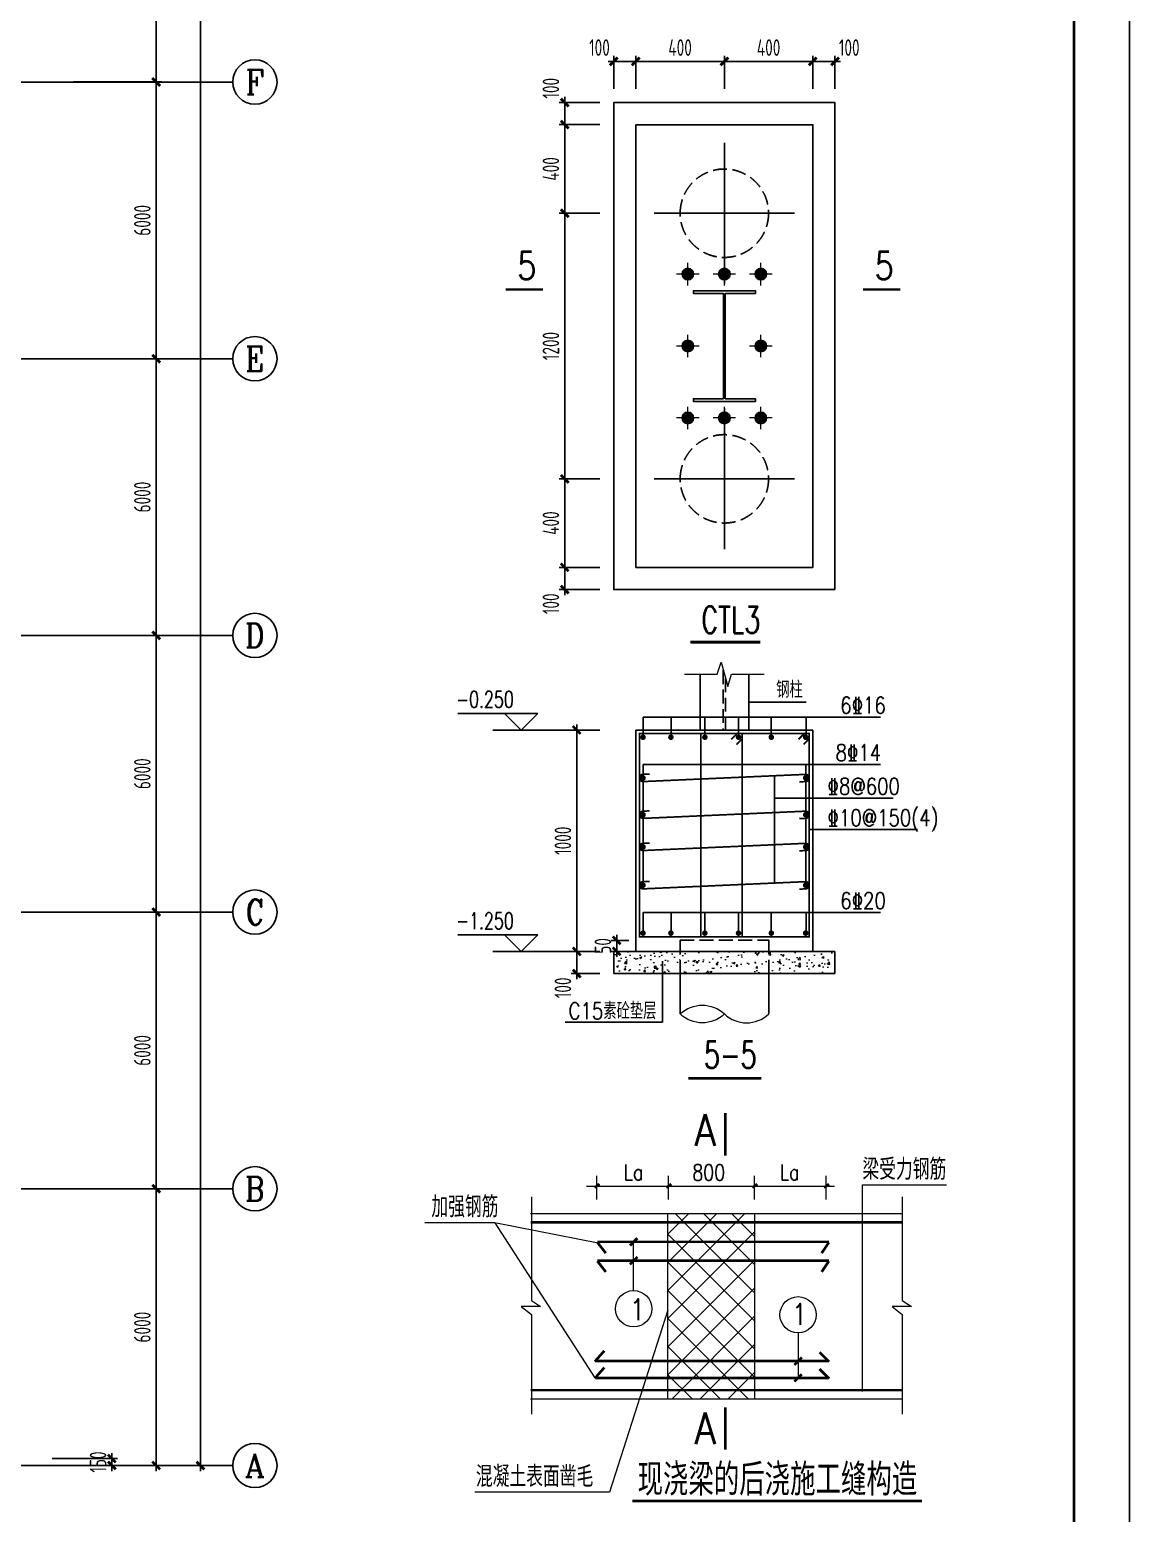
# Model space of a CAD drawing. Extents: x -1389621 to 57380, y -92505 to 283644.
# Drawn here: x -1266630 to -1242772, y 166079 to 198252 of the extents above; entities that cross this region are included whole.
import ezdxf
from ezdxf.enums import TextEntityAlignment as Align

# ---------------------------------------------------------------- set-up
doc = ezdxf.new("R2010")
doc.units = 0
doc.header["$LTSCALE"] = 100
doc.header["$MEASUREMENT"] = 0
for name, pattern in [('CENTERX2', [101.6, 63.5, -12.7, 12.7, -12.7]), ('DASH', [0.35, 0.25, -0.1]), ('DOTE', [2.42, 2, -0.2, 0.02, -0.2])]:
    doc.linetypes.add(name, pattern=pattern)
doc.layers.get('0').update_dxf_attribs({"linetype": 'CONTINUOUS'})
doc.layers.get('Defpoints').update_dxf_attribs({"linetype": 'CONTINUOUS'})
for name, color, linetype in [('11000', 4, 'CONTINUOUS'), ('120', 7, 'CONTINUOUS'), ('AXIS', 3, 'CONTINUOUS'), ('AXIS_TEXT', 7, 'CONTINUOUS'), ('BORDER', 7, 'CONTINUOUS'), ('DIM', 3, 'CONTINUOUS'), ('DIM_ELEV', 3, 'CONTINUOUS'), ('DOTE', 1, 'DOTE'), ('REIN', 1, 'CONTINUOUS'), ('单桩', 6, 'CONTINUOUS'), ('承台', 2, 'CONTINUOUS'), ('柱子', 3, 'CONTINUOUS'), ('水平钢筋', 7, 'CONTINUOUS')]:
    doc.layers.add(name, color=color, linetype=linetype)
for name, color, linetype, lineweight in [('HATCH', 254, 'CONTINUOUS', 0), ('PUB_TEXT', 7, 'CONTINUOUS', 15), ('THIN', 7, 'CONTINUOUS', 0), ('轴线', 1, 'CENTERX2', 13)]:
    doc.layers.add(name, color=color, linetype=linetype, lineweight=lineweight)
doc.styles.add('_HZTXT', font='txt.shx', dxfattribs={"width": 0.7, "bigfont": 'HZTXT.shx'})
doc.styles.add('_TCH_AXIS', font='COMPLEX', dxfattribs={"bigfont": 'GBCBIG'})
doc.styles.add('_TCH_DIM', font='SIMPLEX', dxfattribs={"bigfont": 'GBCBIG'})
doc.styles.add('_TXT', font='SIMPLEX.shx', dxfattribs={"width": 0.6})
doc.styles.add('COMPLEX', font='COMPLEX')
doc.styles.add('DIM_FONT', font='SIMPLEX', dxfattribs={"width": 0.7, "bigfont": 'GBCBIG'})
doc.styles.add('HD', font='txt.shx', dxfattribs={"bigfont": 'hztxt.shx'})
doc.styles.get("Standard").update_dxf_attribs({"font": 'txt', "height": 3, "bigfont": 'hztxt'})
doc.styles.add('TSSD_Dimension', font='tssdeng.shx', dxfattribs={"width": 0.7, "bigfont": 'hztxt.shx'})
doc.dimstyles.new('TSSD_100_100', dxfattribs={"dimtxt": 300, "dimasz": 100, "dimexe": 100, "dimexo": 250, "dimgap": 100, "dimtad": 1, "dimdec": 0, "dimzin": 0, "dimdsep": 46, "dimtxsty": 'TSSD_Dimension', "dimblk": 'ARCHTICK', "dimblk1": 'ARCHTICK', "dimblk2": 'ARCHTICK', "dimcen": 0, "dimdle": 100, "dimclrt": 7, "dimadec": 0, "dimazin": 0, "dimtfac": 1, "dimtdec": 0, "dimtix": 1, "dimtmove": 2, "dimatfit": 3, "dimfxl": 0, "dimtolj": 1, "dimtzin": 0, "dimarcsym": 0})
pattern_1 = [(50, (433961.96, -167272.01), (358.6301, -31.37607), [37.5, -412.5]), (355, (433961.96, -167272), (-69.37567, 376.09607), [30, -330]), (100.4514, (433991.85, -167274.63), (289.2547, 344.71977), [31.8701, -350.57106]), (46.1842, (433961.96, -167172), (533.62052, -82.7595), [56.25, -618.75]), (96.6356, (434006.43, -167178.9), (467.33135, 487.05894), [47.80514, -525.8565]), (351.1842, (433961.96, -167172), (467.331, 487.0593), [45, -495]), (21, (434011.96, -167197.01), (298.45353, -201.30945), [37.5, -412.5]), (326, (434011.96, -167197), (121.65767, 362.57502), [30, -330]), (71.4514, (434036.83, -167213.8), (420.11131, 161.26525), [31.8701, -350.57106]), (37.5, (433961.96, -167272.01), (6.079928, 166.446927), [0, -326, 0, -335, 0, -331.25]), (7.5, (433961.96, -167272.01), (131.53477, 197.205856), [0, -191, 0, -318.5, 0, -126.25]), (327.5, (433850.46, -167272.01), (266.91122, -11.277436), [0, -125, 0, -390, 0, -517.5]), (317.5, (433800.46, -167272.01), (291.59308, 50.05249), [0, -162.5, 0, -259, 0, -367.5])]

# ---------------------------------------------------------------- blocks, each defined once
blk = doc.blocks.new('_ArchTick')
at = {"color": 0, "linetype": 'ByBlock'}
blk.add_lwpolyline([(-0.71, -0.71, 0.5, 0.5, 0), (0.71, 0.71, 0.5, 0.5, 0)], format="xyseb", dxfattribs=at)
blk = doc.blocks.new('*D1607')
at = {"layer": 'Defpoints', "color": 0, "ltscale": 100}
for p in [(-1265978, 173117), (-1263885, 173117), (-1265978, 167117)]:
    blk.add_point(p, dxfattribs=at)
at = {"layer": 'DIM', "color": 0, "lineweight": -2, "ltscale": 100}
for p, q in [((-1265678, 173117), (-1263765, 173117)), ((-1263885, 166997), (-1263885, 173237)), ((-1265678, 167117), (-1263765, 167117))]:
    blk.add_line(p, q, dxfattribs=at)
at = {"layer": 'DIM', "color": 0, "lineweight": -2, "ltscale": 100, "xscale": 120, "yscale": 120, "zscale": 120}
for p, rotation in [((-1263885, 173117), 90), ((-1263885, 167117), 270)]:
    blk.add_blockref('_ArchTick', p, dxfattribs=dict(at, rotation=rotation))
at = {"layer": 'DIM', "color": 7, "ltscale": 100, "insert": (-1264185, 170117), "char_height": 360, "attachment_point": 5, "rotation": 90, "style": 'TSSD_Dimension'}
blk.add_mtext('\\A1;6000', dxfattribs=at)
blk = doc.blocks.new('*D1608')
at = {"layer": 'Defpoints', "color": 0, "ltscale": 100}
for p in [(-1265978, 179117), (-1263885, 179117), (-1265978, 173117)]:
    blk.add_point(p, dxfattribs=at)
at = {"layer": 'DIM', "color": 0, "lineweight": -2, "ltscale": 100}
for p, q in [((-1263885, 172997), (-1263885, 179237)), ((-1265678, 179117), (-1263765, 179117)), ((-1265678, 173117), (-1263765, 173117))]:
    blk.add_line(p, q, dxfattribs=at)
at = {"layer": 'DIM', "color": 0, "lineweight": -2, "ltscale": 100, "xscale": 120, "yscale": 120, "zscale": 120}
for p, rotation in [((-1263885, 179117), 90), ((-1263885, 173117), 270)]:
    blk.add_blockref('_ArchTick', p, dxfattribs=dict(at, rotation=rotation))
at = {"layer": 'DIM', "color": 7, "ltscale": 100, "insert": (-1264185, 176117), "char_height": 360, "attachment_point": 5, "rotation": 90, "style": 'TSSD_Dimension'}
blk.add_mtext('\\A1;6000', dxfattribs=at)
blk = doc.blocks.new('*D1609')
at = {"layer": 'Defpoints', "color": 0, "ltscale": 100}
for p in [(-1265978, 185117), (-1263885, 185117), (-1265978, 179117)]:
    blk.add_point(p, dxfattribs=at)
at = {"layer": 'DIM', "color": 0, "lineweight": -2, "ltscale": 100}
for p, q in [((-1265678, 185117), (-1263765, 185117)), ((-1263885, 178997), (-1263885, 185237)), ((-1265678, 179117), (-1263765, 179117))]:
    blk.add_line(p, q, dxfattribs=at)
at = {"layer": 'DIM', "color": 0, "lineweight": -2, "ltscale": 100, "xscale": 120, "yscale": 120, "zscale": 120}
for p, rotation in [((-1263885, 185117), 90), ((-1263885, 179117), 270)]:
    blk.add_blockref('_ArchTick', p, dxfattribs=dict(at, rotation=rotation))
at = {"layer": 'DIM', "color": 7, "ltscale": 100, "insert": (-1264185, 182117), "char_height": 360, "attachment_point": 5, "rotation": 90, "style": 'TSSD_Dimension'}
blk.add_mtext('\\A1;6000', dxfattribs=at)
blk = doc.blocks.new('*D1610')
at = {"layer": 'Defpoints', "color": 0, "ltscale": 100}
for p in [(-1265978, 191117), (-1263885, 191117), (-1265978, 185117)]:
    blk.add_point(p, dxfattribs=at)
at = {"layer": 'DIM', "color": 0, "lineweight": -2, "ltscale": 100}
for p, q in [((-1265678, 191117), (-1263765, 191117)), ((-1263885, 184997), (-1263885, 191237)), ((-1265678, 185117), (-1263765, 185117))]:
    blk.add_line(p, q, dxfattribs=at)
at = {"layer": 'DIM', "color": 0, "lineweight": -2, "ltscale": 100, "xscale": 120, "yscale": 120, "zscale": 120}
for p, rotation in [((-1263885, 191117), 90), ((-1263885, 185117), 270)]:
    blk.add_blockref('_ArchTick', p, dxfattribs=dict(at, rotation=rotation))
at = {"layer": 'DIM', "color": 7, "ltscale": 100, "insert": (-1264185, 188117), "char_height": 360, "attachment_point": 5, "rotation": 90, "style": 'TSSD_Dimension'}
blk.add_mtext('\\A1;6000', dxfattribs=at)
blk = doc.blocks.new('*D1611')
at = {"layer": 'Defpoints', "color": 0, "ltscale": 100}
for p in [(-1265978, 197117), (-1263885, 197117), (-1265978, 191117)]:
    blk.add_point(p, dxfattribs=at)
at = {"layer": 'DIM', "color": 0, "lineweight": -2, "ltscale": 100}
for p, q in [((-1263885, 190997), (-1263885, 197237)), ((-1265678, 197117), (-1263765, 197117)), ((-1265678, 191117), (-1263765, 191117))]:
    blk.add_line(p, q, dxfattribs=at)
at = {"layer": 'DIM', "color": 0, "lineweight": -2, "ltscale": 100, "xscale": 120, "yscale": 120, "zscale": 120}
for p, rotation in [((-1263885, 197117), 90), ((-1263885, 191117), 270)]:
    blk.add_blockref('_ArchTick', p, dxfattribs=dict(at, rotation=rotation))
at = {"layer": 'DIM', "color": 7, "ltscale": 100, "insert": (-1264185, 194117), "char_height": 360, "attachment_point": 5, "rotation": 90, "style": 'TSSD_Dimension'}
blk.add_mtext('\\A1;6000', dxfattribs=at)
blk = doc.blocks.new('*D1612')
at = {"layer": 'Defpoints', "color": 0, "ltscale": 100}
for p in [(-1265978, 203117), (-1263885, 203117), (-1265978, 197117)]:
    blk.add_point(p, dxfattribs=at)
at = {"layer": 'DIM', "color": 0, "lineweight": -2, "ltscale": 100}
for p, q in [((-1265678, 203117), (-1263765, 203117)), ((-1263885, 196997), (-1263885, 203237)), ((-1265678, 197117), (-1263765, 197117))]:
    blk.add_line(p, q, dxfattribs=at)
at = {"layer": 'DIM', "color": 0, "lineweight": -2, "ltscale": 100, "xscale": 120, "yscale": 120, "zscale": 120}
for p, rotation in [((-1263885, 203117), 90), ((-1263885, 197117), 270)]:
    blk.add_blockref('_ArchTick', p, dxfattribs=dict(at, rotation=rotation))
at = {"layer": 'DIM', "color": 7, "ltscale": 100, "insert": (-1264185, 200117), "char_height": 360, "attachment_point": 5, "rotation": 90, "style": 'TSSD_Dimension'}
blk.add_mtext('\\A1;6000', dxfattribs=at)
blk = doc.blocks.new('*D1619')
at = {"layer": 'Defpoints', "color": 0, "ltscale": 100}
for p in [(-1266218, 239117), (-1262925, 239117), (-1266218, 167117)]:
    blk.add_point(p, dxfattribs=at)
at = {"layer": 'DIM', "color": 0, "lineweight": -2, "ltscale": 100}
for p, q in [((-1265918, 239117), (-1262805, 239117)), ((-1262925, 166997), (-1262925, 239237)), ((-1265918, 167117), (-1262805, 167117))]:
    blk.add_line(p, q, dxfattribs=at)
at = {"layer": 'DIM', "color": 0, "lineweight": -2, "ltscale": 100, "xscale": 120, "yscale": 120, "zscale": 120}
for p, rotation in [((-1262925, 239117), 90), ((-1262925, 167117), 270)]:
    blk.add_blockref('_ArchTick', p, dxfattribs=dict(at, rotation=rotation))
at = {"layer": 'DIM', "color": 7, "ltscale": 100, "insert": (-1263225, 203117), "char_height": 360, "attachment_point": 5, "rotation": 90, "style": 'TSSD_Dimension'}
blk.add_mtext('\\A1;72000', dxfattribs=at)
blk = doc.blocks.new('_AXISO')
blk.add_circle((0, 0), 0.5)
at = {"layer": 'AXIS_TEXT', "style": 'COMPLEX', "width": 1.041667}
blk.add_attdef('A', text='', height=0.56, dxfattribs=at).set_placement((-0.25, -0.28), (0.25, -0.28), align=Align.FIT)
blk = doc.blocks.new('*D1635')
at = {"layer": 'Defpoints', "color": 0, "ltscale": 100}
for p in [(-1266438, 167267), (-1266438, 167117), (-1264845, 167267)]:
    blk.add_point(p, dxfattribs=at)
at = {"layer": 'DIM', "color": 0, "lineweight": -2, "ltscale": 100}
for p, q in [((-1264845, 167267), (-1264845, 167387)), ((-1266138, 167267), (-1264725, 167267)), ((-1266138, 167117), (-1264725, 167117)), ((-1264845, 167117), (-1264845, 167267)), ((-1264845, 167117), (-1264845, 166997))]:
    blk.add_line(p, q, dxfattribs=at)
at = {"layer": 'DIM', "color": 0, "lineweight": -2, "ltscale": 100, "xscale": 120, "yscale": 120, "zscale": 120}
for p, rotation in [((-1264845, 167267), 270), ((-1264845, 167117), 90)]:
    blk.add_blockref('_ArchTick', p, dxfattribs=dict(at, rotation=rotation))
at = {"layer": 'DIM', "color": 7, "ltscale": 100, "insert": (-1265145, 167192), "char_height": 360, "attachment_point": 5, "rotation": 90, "style": 'TSSD_Dimension'}
blk.add_mtext('\\A1;150', dxfattribs=at)
blk = doc.blocks.new('*D1305')
at = {"layer": 'Defpoints', "color": 0, "ltscale": 100}
for p in [(-408688, 185073), (-409574, 184673), (-408688, 184673)]:
    blk.add_point(p, dxfattribs=at)
at = {"layer": 'DIM', "color": 0, "lineweight": -2, "ltscale": 100}
for p, q in [((-408938, 185073), (-409674, 185073)), ((-409574, 185173), (-409574, 184573)), ((-408938, 184673), (-409674, 184673))]:
    blk.add_line(p, q, dxfattribs=at)
at = {"layer": 'DIM', "color": 0, "lineweight": -2, "ltscale": 100, "xscale": 100, "yscale": 100, "zscale": 100}
for p, rotation in [((-409574, 185073), 90), ((-409574, 184673), 270)]:
    blk.add_blockref('_ArchTick', p, dxfattribs=dict(at, rotation=rotation))
at = {"layer": 'DIM', "color": 7, "ltscale": 100, "insert": (-409824, 185331), "char_height": 300, "attachment_point": 5, "rotation": 90, "style": 'TSSD_Dimension'}
blk.add_mtext('\\A1;100', dxfattribs=at)
blk = doc.blocks.new('*D1306')
at = {"layer": 'Defpoints', "color": 0, "ltscale": 100}
for p in [(-408288, 185816), (-408688, 185073), (-408288, 185073)]:
    blk.add_point(p, dxfattribs=at)
at = {"layer": 'DIM', "color": 0, "lineweight": -2, "ltscale": 100}
for p, q in [((-408788, 185816), (-408188, 185816)), ((-408688, 185323), (-408688, 185916)), ((-408288, 185323), (-408288, 185916))]:
    blk.add_line(p, q, dxfattribs=at)
at = {"layer": 'DIM', "color": 0, "lineweight": -2, "ltscale": 100, "xscale": 100, "yscale": 100, "zscale": 100, "rotation": 180}
blk.add_blockref('_ArchTick', (-408688, 185816), dxfattribs=at)
at = {"layer": 'DIM', "color": 0, "lineweight": -2, "ltscale": 100, "xscale": 100, "yscale": 100, "zscale": 100}
blk.add_blockref('_ArchTick', (-408288, 185816), dxfattribs=at)
at = {"layer": 'DIM', "color": 7, "ltscale": 100, "insert": (-408946, 186066), "char_height": 300, "attachment_point": 5, "style": 'TSSD_Dimension'}
blk.add_mtext('\\A1;100', dxfattribs=at)
blk = doc.blocks.new('*D1307')
at = {"layer": 'Defpoints', "color": 0, "ltscale": 100}
for p in [(-406688, 185816), (-408288, 185073), (-406688, 185073)]:
    blk.add_point(p, dxfattribs=at)
at = {"layer": 'DIM', "color": 0, "lineweight": -2, "ltscale": 100}
for p, q in [((-408388, 185816), (-406588, 185816)), ((-408288, 185323), (-408288, 185916)), ((-406688, 185323), (-406688, 185916))]:
    blk.add_line(p, q, dxfattribs=at)
at = {"layer": 'DIM', "color": 0, "lineweight": -2, "ltscale": 100, "xscale": 100, "yscale": 100, "zscale": 100, "rotation": 180}
blk.add_blockref('_ArchTick', (-408288, 185816), dxfattribs=at)
at = {"layer": 'DIM', "color": 0, "lineweight": -2, "ltscale": 100, "xscale": 100, "yscale": 100, "zscale": 100}
blk.add_blockref('_ArchTick', (-406688, 185816), dxfattribs=at)
at = {"layer": 'DIM', "color": 7, "ltscale": 100, "insert": (-407488, 186066), "char_height": 300, "attachment_point": 5, "style": 'TSSD_Dimension'}
blk.add_mtext('\\A1;400', dxfattribs=at)
blk = doc.blocks.new('*D1308')
at = {"layer": 'Defpoints', "color": 0, "ltscale": 100}
for p in [(-405088, 185816), (-406688, 185073), (-405088, 185073)]:
    blk.add_point(p, dxfattribs=at)
at = {"layer": 'DIM', "color": 0, "lineweight": -2, "ltscale": 100}
for p, q in [((-406788, 185816), (-404988, 185816)), ((-406688, 185323), (-406688, 185916)), ((-405088, 185323), (-405088, 185916))]:
    blk.add_line(p, q, dxfattribs=at)
at = {"layer": 'DIM', "color": 0, "lineweight": -2, "ltscale": 100, "xscale": 100, "yscale": 100, "zscale": 100, "rotation": 180}
blk.add_blockref('_ArchTick', (-406688, 185816), dxfattribs=at)
at = {"layer": 'DIM', "color": 0, "lineweight": -2, "ltscale": 100, "xscale": 100, "yscale": 100, "zscale": 100}
blk.add_blockref('_ArchTick', (-405088, 185816), dxfattribs=at)
at = {"layer": 'DIM', "color": 7, "ltscale": 100, "insert": (-405888, 186066), "char_height": 300, "attachment_point": 5, "style": 'TSSD_Dimension'}
blk.add_mtext('\\A1;400', dxfattribs=at)
blk = doc.blocks.new('*D1309')
at = {"layer": 'Defpoints', "color": 0, "ltscale": 100}
for p in [(-404688, 185816), (-405088, 185073), (-404688, 185073)]:
    blk.add_point(p, dxfattribs=at)
at = {"layer": 'DIM', "color": 0, "lineweight": -2, "ltscale": 100}
for p, q in [((-405188, 185816), (-404588, 185816)), ((-405088, 185323), (-405088, 185916)), ((-404688, 185323), (-404688, 185916))]:
    blk.add_line(p, q, dxfattribs=at)
at = {"layer": 'DIM', "color": 0, "lineweight": -2, "ltscale": 100, "xscale": 100, "yscale": 100, "zscale": 100, "rotation": 180}
blk.add_blockref('_ArchTick', (-405088, 185816), dxfattribs=at)
at = {"layer": 'DIM', "color": 0, "lineweight": -2, "ltscale": 100, "xscale": 100, "yscale": 100, "zscale": 100}
blk.add_blockref('_ArchTick', (-404688, 185816), dxfattribs=at)
at = {"layer": 'DIM', "color": 7, "ltscale": 100, "insert": (-404430, 186066), "char_height": 300, "attachment_point": 5, "style": 'TSSD_Dimension'}
blk.add_mtext('\\A1;100', dxfattribs=at)
blk = doc.blocks.new('*D1310')
at = {"layer": 'Defpoints', "color": 0, "ltscale": 100}
for p in [(-408688, 184673), (-409574, 183073), (-408688, 183073)]:
    blk.add_point(p, dxfattribs=at)
at = {"layer": 'DIM', "color": 0, "lineweight": -2, "ltscale": 100}
for p, q in [((-409574, 184773), (-409574, 182973)), ((-408938, 184673), (-409674, 184673)), ((-408938, 183073), (-409674, 183073))]:
    blk.add_line(p, q, dxfattribs=at)
at = {"layer": 'DIM', "color": 0, "lineweight": -2, "ltscale": 100, "xscale": 100, "yscale": 100, "zscale": 100}
for p, rotation in [((-409574, 184673), 90), ((-409574, 183073), 270)]:
    blk.add_blockref('_ArchTick', p, dxfattribs=dict(at, rotation=rotation))
at = {"layer": 'DIM', "color": 7, "ltscale": 100, "insert": (-409824, 183873), "char_height": 300, "attachment_point": 5, "rotation": 90, "style": 'TSSD_Dimension'}
blk.add_mtext('\\A1;400', dxfattribs=at)
blk = doc.blocks.new('*D1311')
at = {"layer": 'Defpoints', "color": 0, "ltscale": 100}
for p in [(-408688, 183073), (-409574, 178273), (-408688, 178273)]:
    blk.add_point(p, dxfattribs=at)
at = {"layer": 'DIM', "color": 0, "lineweight": -2, "ltscale": 100}
for p, q in [((-409574, 183173), (-409574, 178173)), ((-408938, 183073), (-409674, 183073)), ((-408938, 178273), (-409674, 178273))]:
    blk.add_line(p, q, dxfattribs=at)
at = {"layer": 'DIM', "color": 0, "lineweight": -2, "ltscale": 100, "xscale": 100, "yscale": 100, "zscale": 100}
for p, rotation in [((-409574, 183073), 90), ((-409574, 178273), 270)]:
    blk.add_blockref('_ArchTick', p, dxfattribs=dict(at, rotation=rotation))
at = {"layer": 'DIM', "color": 7, "ltscale": 100, "insert": (-409824, 180673), "char_height": 300, "attachment_point": 5, "rotation": 90, "style": 'TSSD_Dimension'}
blk.add_mtext('\\A1;1200', dxfattribs=at)
blk = doc.blocks.new('*D1312')
at = {"layer": 'Defpoints', "color": 0, "ltscale": 100}
for p in [(-408688, 178273), (-409574, 176673), (-408688, 176673)]:
    blk.add_point(p, dxfattribs=at)
at = {"layer": 'DIM', "color": 0, "lineweight": -2, "ltscale": 100}
for p, q in [((-409574, 178373), (-409574, 176573)), ((-408938, 178273), (-409674, 178273)), ((-408938, 176673), (-409674, 176673))]:
    blk.add_line(p, q, dxfattribs=at)
at = {"layer": 'DIM', "color": 0, "lineweight": -2, "ltscale": 100, "xscale": 100, "yscale": 100, "zscale": 100}
for p, rotation in [((-409574, 178273), 90), ((-409574, 176673), 270)]:
    blk.add_blockref('_ArchTick', p, dxfattribs=dict(at, rotation=rotation))
at = {"layer": 'DIM', "color": 7, "ltscale": 100, "insert": (-409824, 177473), "char_height": 300, "attachment_point": 5, "rotation": 90, "style": 'TSSD_Dimension'}
blk.add_mtext('\\A1;400', dxfattribs=at)
blk = doc.blocks.new('*D1313')
at = {"layer": 'Defpoints', "color": 0, "ltscale": 100}
for p in [(-408688, 176673), (-409574, 176273), (-408688, 176273)]:
    blk.add_point(p, dxfattribs=at)
at = {"layer": 'DIM', "color": 0, "lineweight": -2, "ltscale": 100}
for p, q in [((-409574, 176773), (-409574, 176173)), ((-408938, 176673), (-409674, 176673)), ((-408938, 176273), (-409674, 176273))]:
    blk.add_line(p, q, dxfattribs=at)
at = {"layer": 'DIM', "color": 0, "lineweight": -2, "ltscale": 100, "xscale": 100, "yscale": 100, "zscale": 100}
for p, rotation in [((-409574, 176673), 90), ((-409574, 176273), 270)]:
    blk.add_blockref('_ArchTick', p, dxfattribs=dict(at, rotation=rotation))
at = {"layer": 'DIM', "color": 7, "ltscale": 100, "insert": (-409824, 176015), "char_height": 300, "attachment_point": 5, "rotation": 90, "style": 'TSSD_Dimension'}
blk.add_mtext('\\A1;100', dxfattribs=at)
blk = doc.blocks.new('*D1314')
at = {"layer": 'Defpoints', "color": 0, "ltscale": 100}
for p in [(-408634, 169733), (-408168, 169933), (-408168, 169733)]:
    blk.add_point(p, dxfattribs=at)
at = {"layer": 'DIM', "color": 0, "lineweight": -2, "ltscale": 100}
for p, q in [((-408634, 169933), (-408634, 170033)), ((-408418, 169933), (-408734, 169933)), ((-408418, 169733), (-408734, 169733)), ((-408634, 169933), (-408634, 169733)), ((-408634, 169733), (-408634, 169633))]:
    blk.add_line(p, q, dxfattribs=at)
at = {"layer": 'DIM', "color": 0, "lineweight": -2, "ltscale": 100, "xscale": 100, "yscale": 100, "zscale": 100}
for p, rotation in [((-408634, 169933), 270), ((-408634, 169733), 90)]:
    blk.add_blockref('_ArchTick', p, dxfattribs=dict(at, rotation=rotation))
at = {"layer": 'DIM', "color": 7, "ltscale": 100, "insert": (-408884, 169833), "char_height": 300, "attachment_point": 5, "rotation": 90, "style": 'TSSD_Dimension'}
blk.add_mtext('\\A1;50', dxfattribs=at)
blk = doc.blocks.new('*D1315')
at = {"layer": 'Defpoints', "color": 0, "ltscale": 100}
for p in [(-409357, 169733), (-408688, 169733), (-408688, 169333)]:
    blk.add_point(p, dxfattribs=at)
at = {"layer": 'DIM', "color": 0, "lineweight": -2, "ltscale": 100}
for p, q in [((-408938, 169733), (-409457, 169733)), ((-409357, 169233), (-409357, 169833)), ((-408938, 169333), (-409457, 169333))]:
    blk.add_line(p, q, dxfattribs=at)
at = {"layer": 'DIM', "color": 0, "lineweight": -2, "ltscale": 100, "xscale": 100, "yscale": 100, "zscale": 100}
for p, rotation in [((-409357, 169733), 90), ((-409357, 169333), 270)]:
    blk.add_blockref('_ArchTick', p, dxfattribs=dict(at, rotation=rotation))
at = {"layer": 'DIM', "color": 7, "ltscale": 100, "insert": (-409607, 169075), "char_height": 300, "attachment_point": 5, "rotation": 90, "style": 'TSSD_Dimension'}
blk.add_mtext('\\A1;100', dxfattribs=at)
blk = doc.blocks.new('*D1316')
at = {"layer": 'Defpoints', "color": 0, "ltscale": 100}
for p in [(-409357, 173733), (-408688, 173733), (-408688, 169733)]:
    blk.add_point(p, dxfattribs=at)
at = {"layer": 'DIM', "color": 0, "lineweight": -2, "ltscale": 100}
for p, q in [((-408938, 173733), (-409457, 173733)), ((-409357, 169633), (-409357, 173833)), ((-408938, 169733), (-409457, 169733))]:
    blk.add_line(p, q, dxfattribs=at)
at = {"layer": 'DIM', "color": 0, "lineweight": -2, "ltscale": 100, "xscale": 100, "yscale": 100, "zscale": 100}
for p, rotation in [((-409357, 173733), 90), ((-409357, 169733), 270)]:
    blk.add_blockref('_ArchTick', p, dxfattribs=dict(at, rotation=rotation))
at = {"layer": 'DIM', "color": 7, "ltscale": 100, "insert": (-409607, 171733), "char_height": 300, "attachment_point": 5, "rotation": 90, "style": 'TSSD_Dimension'}
blk.add_mtext('\\A1;1000', dxfattribs=at)
blk = doc.blocks.new('_DIMX')
blk.add_line((-150, 0), (150, 0))
at = {"const_width": 50}
blk.add_lwpolyline([(-70, -70), (70, 70)], dxfattribs=at)
blk = doc.blocks.new('*X1318')
at = {"color": 0}
for p, q in [((81405, 22008), (82859, 23462)), ((81405, 22538), (82328, 23462)), ((81405, 23069), (81798, 23462)), ((83046, 21959), (81544, 23462)), ((83046, 22490), (82074, 23462)), ((83046, 23020), (82604, 23462)), ((81405, 21478), (83046, 23119)), ((83046, 21429), (81405, 23070)), ((81405, 20947), (83046, 22588)), ((83046, 20899), (81405, 22540)), ((81405, 20417), (83046, 22058)), ((83046, 20369), (81405, 22009)), ((82921, 19963), (81405, 21479)), ((81482, 19963), (83046, 21528)), ((82390, 19963), (81405, 20949)), ((82012, 19963), (83046, 20997)), ((82542, 19963), (83046, 20467)), ((81860, 19963), (81405, 20418))]:
    blk.add_line(p, q, dxfattribs=at)
blk = doc.blocks.new('A$C2E896090')
for p, q in [((1932, 5533), (1932, 3658)), ((8655, 5533), (8655, 3658)), ((3785, 4338), (3785, 4718)), ((3785, 3835), (3785, 4378)), ((1749, 3548), (1932, 3402)), ((2096, 3548), (1749, 3548)), ((1932, 3658), (2096, 3548)), ((8820, 3548), (8472, 3548)), ((8472, 3548), (8655, 3402)), ((8655, 3658), (8820, 3548)), ((1932, 3402), (1932, 1596)), ((8655, 3402), (8655, 1596)), ((6766, 3067), (6766, 2253))]:
    blk.add_line(p, q)
at = {"const_width": 48}
blk.add_lwpolyline([(5446, 951), (5446, 1722)], dxfattribs=at)
at = {"layer": '120', "color": 7, "const_width": 48}
blk.add_lwpolyline([(5446, 6281), (5446, 7052)], dxfattribs=at)
at = {"layer": 'PUB_TEXT'}
for p, q in [((3118, 5483), (3118, 5915)), ((4419, 5483), (4419, 5915)), ((5978, 5483), (5978, 5915)), ((7277, 5483), (7277, 5915)), ((2932, 5729), (7425, 5729)), ((7935, 2004), (7935, 5753)), ((7935, 5753), (9457, 5753)), ((1918, 5232), (8651, 5232)), ((4407, 1862), (4407, 5232)), ((5982, 1862), (5982, 5232)), ((1278, 5060), (0, 5060)), ((3088, 2253), (1278, 5060)), ((1302, 5060), (3142, 4703)), ((4407, 3480), (3349, 181)), ((1918, 1873), (8651, 1873)), ((3349, 181), (907, 181))]:
    blk.add_line(p, q, dxfattribs=at)
at = {"layer": 'PUB_TEXT', "const_width": 48}
for points in [[(3077, 5700), (3165, 5767)], [(4378, 5699), (4467, 5765)], [(5937, 5699), (6026, 5765)], [(7236, 5699), (7325, 5765)], [(1918, 5074), (8651, 5074)], [(3128, 4718), (7324, 4718)], [(3128, 4709), (3281, 4513)], [(7324, 4709), (7193, 4513)], [(3128, 4378), (7324, 4378)], [(3128, 4369), (3281, 4173)], [(7324, 4369), (7193, 4173)], [(3255, 2745), (3081, 2549)], [(7154, 2719), (7328, 2545)], [(3255, 2441), (3081, 2245)], [(3088, 2557), (7316, 2557)], [(7154, 2415), (7328, 2241)], [(3088, 2253), (7316, 2253)], [(1918, 2031), (8651, 2031)], [(3759, 24), (9011, 24)]]:
    blk.add_lwpolyline(points, dxfattribs=at)
at = {"layer": 'PUB_TEXT'}
for centre in [(3785, 3506), (6766, 3396)]:
    blk.add_circle(centre, 329, dxfattribs=at)
at = {"color": 0, "linetype": 'ByBlock', "xscale": 0.9599999999627471, "yscale": 0.9599999999627471, "zscale": 0.96}
for p in [(3785, 4718), (3785, 4378), (6766, 2557), (6766, 2253)]:
    blk.add_blockref('_DIMX', p, dxfattribs=at)
at = {"layer": 'PUB_TEXT', "xscale": 0.9599999999627471, "yscale": 0.9599999999627471, "zscale": 0.96}
blk.add_blockref('*X1318', (-73742, -17291), dxfattribs=at)
at = {"layer": '120', "color": 7, "width": 0.88}
for p in [(4889, 6455), (4889, 1051)]:
    blk.add_text('A', height=576, dxfattribs=at).set_placement(p)
at = {"layer": 'PUB_TEXT', "width": 0.8}
for s, height, style, p in [('La', 288, 'DIM_FONT', (3606, 5834)), ('800', 288, 'DIM_FONT', (4850, 5830)), ('La', 288, 'DIM_FONT', (6436, 5834)), ('1', 384, 'DIM_FONT', (3724, 3300)), ('1', 384, 'DIM_FONT', (6658, 3214)), ('现浇梁的后浇施工缝构造', 576, '_HZTXT', (3857, 122))]:
    blk.add_text(s, height=height, dxfattribs=dict(at, style=style)).set_placement(p)
at = {"layer": '水平钢筋', "style": 'HD', "width": 0.8}
for s, p in [('梁受力钢筋', (7932, 5842)), ('加强钢筋', (119, 5162)), ('混凝土表面凿毛', (926, 277))]:
    blk.add_text(s, height=380, dxfattribs=at).set_placement(p)
blk = doc.blocks.new('A$C69E9417D')
h = blk.add_hatch(color=256)
edge = h.paths.add_edge_path()
edge.add_arc((4190, 14559.8), 104, 0, 360)
h = blk.add_hatch(color=256)
edge = h.paths.add_edge_path()
edge.add_arc((4850, 14559.8), 104, 0, 360)
h = blk.add_hatch(color=256)
edge = h.paths.add_edge_path()
edge.add_arc((5510, 14559.8), 104, 0, 360)
h = blk.add_hatch(color=256)
edge = h.paths.add_edge_path()
edge.add_arc((4190, 13259.8), 104, 0, 360)
h = blk.add_hatch(color=256)
edge = h.paths.add_edge_path()
edge.add_arc((5510, 13259.8), 104, 0, 360)
h = blk.add_hatch(color=256)
edge = h.paths.add_edge_path()
edge.add_arc((4190, 11959.8), 104, 0, 360)
h = blk.add_hatch(color=256)
edge = h.paths.add_edge_path()
edge.add_arc((4850, 11959.8), 104, 0, 360)
h = blk.add_hatch(color=256)
edge = h.paths.add_edge_path()
edge.add_arc((5510, 11959.8), 104, 0, 360)
at = {"layer": 'HATCH', "ltscale": 100}
h = blk.add_hatch(dxfattribs=at)
h.set_pattern_fill('CONCRETE', color=256, scale=50, style=0)
h.set_pattern_definition(pattern_1)
h.paths.add_polyline_path([(4051.2, 2320.5), (2850, 2320.5), (2850, 1920.5), (4051.2, 1920.5)])
h = blk.add_hatch(dxfattribs=at)
h.set_pattern_fill('CONCRETE', color=256, scale=50, style=0)
h.set_pattern_definition([(50, (459320.67, -165551.8), (358.6301, -31.37607), [37.5, -412.5]), (355, (459320.67, -165551.8), (-69.37567, 376.09607), [30, -330]), (100.4514, (459350.56, -165554.42), (289.2547, 344.71977), [31.8701, -350.57106]), (46.1842, (459320.67, -165451.8), (533.62052, -82.7595), [56.25, -618.75]), (96.6356, (459365.14, -165458.7), (467.33135, 487.05894), [47.80514, -525.8565]), (351.1842, (459320.7, -165451.8), (467.331, 487.0593), [45, -495]), (21, (459370.67, -165476.8), (298.45353, -201.30945), [37.5, -412.5]), (326, (459370.67, -165476.8), (121.65767, 362.57502), [30, -330]), (71.4514, (459395.54, -165493.6), (420.11131, 161.26525), [31.8701, -350.57106]), (37.5, (459320.67, -165551.81), (6.079928, 166.446927), [0, -326, 0, -335, 0, -331.25]), (7.5, (459320.67, -165551.81), (131.53477, 197.205856), [0, -191, 0, -318.5, 0, -126.25]), (327.5, (459209.17, -165551.81), (266.911218, -11.277436), [0, -125, 0, -390, 0, -517.5]), (317.5, (459159.17, -165551.8), (291.59308, 50.05249), [0, -162.5, 0, -259, 0, -367.5])])
h.paths.add_polyline_path([(5651.2, 2320.5), (4051.2, 2320.5), (4051.2, 1920.5), (5651.2, 1920.5)])
h = blk.add_hatch(dxfattribs=at)
h.set_pattern_fill('CONCRETE', color=256, scale=50, style=0)
h.set_pattern_definition(pattern_1)
h.paths.add_polyline_path([(6850, 2320.5), (5651.2, 2320.5), (5651.2, 1920.5), (6850, 1920.5)])
at = {"ltscale": 100}
for p, q in [((4410, 7327.2), (4410, 6320.5)), ((5290, 7327.2), (5290, 6320.5)), ((3380, 6190.5), (3380, 6555.4)), ((3380, 6555.4), (7671.3, 6555.4)), ((3888.4, 6190.5), (3888.4, 6555.4)), ((4495.6, 6190.5), (4495.6, 6555.4)), ((5107.6, 6190.5), (5107.6, 6555.4)), ((5695.4, 6190.5), (5695.4, 6555.4)), ((6326.8, 6190.5), (6326.8, 6555.4)), ((3250, 6320.5), (3250, 2320.5)), ((3250, 6320.5), (6450, 6320.5)), ((6450, 6320.5), (6450, 2320.5)), ((3380, 3490.7), (3380, 5698.6)), ((3380, 5698.6), (7671.3, 5698.6)), ((6322.2, 3490.8), (6322.2, 5698.6)), ((5755.2, 5494.5), (5755.2, 3555.7)), ((5755.2, 5090.5), (7900.1, 5090.5)), ((6385, 4521.3), (8341.3, 4521.3)), ((3380, 2658.6), (3380, 3023.6)), ((3380, 3023.6), (7671.3, 3023.6)), ((3888.4, 2658.6), (3888.4, 3023.6)), ((4495.6, 2658.6), (4495.6, 3023.6)), ((5107.6, 2658.6), (5107.6, 3023.6)), ((5695.4, 2658.6), (5695.4, 3023.6)), ((6326.8, 2658.6), (6326.8, 3023.6)), ((2850, 2320.5), (2850, 1920.5)), ((2850, 2320.5), (6850, 2320.5)), ((6850, 2320.5), (6850, 1920.5)), ((2850, 1920.5), (6850, 1920.5)), ((3733.8, 1042.5), (3733.8, 2143.4)), ((4051.2, 1920.5), (4051.2, 1189.7)), ((5651.2, 1920.5), (5651.2, 1189.7))]:
    blk.add_line(p, q, dxfattribs=at)
at = {"linetype": 'DASH', "ltscale": 10}
for p, q in [((4830, 7400.5), (4830, 6320.5)), ((4870, 7253.8), (4870, 6320.5)), ((4051.2, 2520.5), (5651.2, 2520.5)), ((4051.2, 2520.5), (4051.2, 1920.5)), ((5651.2, 2520.5), (5651.2, 1920.5))]:
    blk.add_line(p, q, dxfattribs=at)
blk.add_line((5290, 6823.8), (6328.9, 6823.8))
at = {"color": 7}
blk.add_line((1971.1, 1042.5), (3733.8, 1042.5), dxfattribs=at)
at = {"layer": '11000'}
for centre in [(4190, 14559.8), (4850, 14559.8), (5510, 14559.8), (4190, 13259.8), (5510, 13259.8), (4190, 11959.8), (4850, 11959.8), (5510, 11959.8)]:
    blk.add_circle(centre, 104, dxfattribs=at)
at = {"layer": 'DIM_ELEV'}
for p, q in [((1476.6, 6620.2), (30, 6620.2)), ((1176.9, 6320.5), (877.1, 6620.2)), ((1176.9, 6320.5), (1476.6, 6620.2)), ((2081.2, 6320.5), (663.4, 6320.5)), ((1476.6, 2620.2), (30, 2620.2)), ((1176.9, 2320.5), (877.1, 2620.2)), ((1176.9, 2320.5), (1476.6, 2620.2)), ((2081.2, 2320.5), (663.4, 2320.5))]:
    blk.add_line(p, q, dxfattribs=at)
at = {"layer": 'PUB_TEXT'}
for points, const_width in [([(1570.1, 14279.6), (897.3, 14279.6)], 40), ([(8031.6, 14279.6), (7358.8, 14279.6)], 40), ([(4236.9, 7907.6), (5499.7, 7907.6)], 50), ([(4201.4, 25), (5515.4, 25)], 50)]:
    blk.add_lwpolyline(points, dxfattribs=dict(at, const_width=const_width))
at = {"layer": 'REIN', "ltscale": 100, "const_width": 30}
for points in [[(6189.2, 6151.6), (6293.2, 6255.5), (6385, 6255.5), (6385, 2585.5), (3315, 2585.5), (3315, 6255.5), (6385, 6255.5), (6385, 6163.6), (6281.1, 6059.7)], [(4976.6, 6151.6), (5080.6, 6255.5), (5172.4, 6255.5), (5172.4, 2585.5), (4421.9, 2585.5), (4421.9, 6255.5), (5172.4, 6255.5), (5172.4, 6163.6), (5068.6, 6059.7)]]:
    blk.add_lwpolyline(points, dxfattribs=at)
at = {"layer": 'REIN', "ltscale": 100, "const_width": 50}
for points in [[(3355, 6190.5, 1), (3405, 6190.5, 1)], [(3858.5, 6190.5, 1), (3908.5, 6190.5, 1)], [(4472.7, 6190.5, 1), (4522.7, 6190.5, 1)], [(5081.4, 6190.5, 1), (5131.4, 6190.5, 1)], [(5673.5, 6190.5, 1), (5723.5, 6190.5, 1)], [(6295, 6190.5, 1), (6345, 6190.5, 1)], [(3355, 5454.4, 1), (3405, 5454.4, 1)], [(6295, 5454.4, 1), (6345, 5454.4, 1)], [(3355, 4789.3, 1), (3405, 4789.3, 1)], [(6295, 4789.3, 1), (6345, 4789.3, 1)], [(3355, 4208.2, 1), (3405, 4208.2, 1)], [(6295, 4208.2, 1), (6345, 4208.2, 1)], [(3355, 3515.7, 1), (3405, 3515.7, 1)], [(6295, 3515.7, 1), (6345, 3515.7, 1)], [(3355, 2650.5, 1), (3405, 2650.5, 1)], [(3858.5, 2650.5, 1), (3908.5, 2650.5, 1)], [(4472.7, 2650.5, 1), (4522.7, 2650.5, 1)], [(5081.4, 2650.5, 1), (5131.4, 2650.5, 1)], [(5673.5, 2650.5, 1), (5723.5, 2650.5, 1)], [(6295, 2650.5, 1), (6345, 2650.5, 1)]]:
    blk.add_lwpolyline(points, format="xyb", close=True, dxfattribs=at)
at = {"layer": 'REIN', "ltscale": 100, "const_width": 30}
for points in [[(3497, 5524.7), (3377.1, 5519.4, 0.9999977), (3382.9, 5389.5), (6317.1, 5519.4, -1.0000023), (6322.9, 5389.5), (6203, 5384.2)], [(3497, 4859.5), (3377.1, 4854.2, 0.9999977), (3382.9, 4724.4), (6317.1, 4854.2, -1.0000023), (6322.9, 4724.4), (6203, 4719.1)], [(3497, 4278.4), (3377.1, 4273.1, 0.9999977), (3382.9, 4143.2), (6317.1, 4273.1, -1.0000023), (6322.9, 4143.2), (6203, 4137.9)], [(3497, 3585.9), (3377.1, 3580.6, 0.9999977), (3382.9, 3450.7), (6317.1, 3580.6, -1.0000023), (6322.9, 3450.7), (6203, 3445.4)]]:
    blk.add_lwpolyline(points, format="xyb", dxfattribs=at)
at = {"layer": 'THIN', "ltscale": 100}
blk.add_lwpolyline([(4130, 7327.2), (4720, 7327.2), (4790, 7547.2), (4910, 7107.2), (4980, 7327.2), (5570, 7327.2)], dxfattribs=at)
at = {"layer": 'THIN'}
blk.add_lwpolyline([(4851.2, 1189.7, -0.4), (4051.2, 1189.7, -0.4), (4851.2, 1189.7, 0.4), (5651.2, 1189.7, 0.4)], format="xyb", dxfattribs=at)
at = {"layer": '单桩'}
for p, q in [((4850, 16930.6), (4850, 14388.9)), ((6120.9, 15659.8), (3579.2, 15659.8)), ((4850, 12130.6), (4850, 9588.9)), ((6120.9, 10859.8), (3579.2, 10859.8))]:
    blk.add_line(p, q, dxfattribs=at)
at = {"layer": '单桩', "linetype": 'DASH', "ltscale": 10, "extrusion": (0, 0, -1)}
for centre, start_param, end_param in [((4850, 15659.8), 5.4977871, 8.6393798), ((4850, 15659.8), 2.3561945, 5.4977871), ((4850, 10859.8), 5.4977871, 8.6393798), ((4850, 10859.8), 2.3561945, 5.4977871)]:
    blk.add_ellipse(centre, major_axis=(-564.9, 564.9), ratio=1, start_param=start_param, end_param=end_param, dxfattribs=at)
at = {"layer": '承台'}
blk.add_lwpolyline([(6850, 8859.8), (6850, 17659.8), (2850, 17659.8), (2850, 8859.8)], close=True, dxfattribs=at)
blk.add_lwpolyline([(6450, 9259.8), (6450, 17259.8), (3250, 17259.8), (3250, 9259.8), (6450, 9259.8)], dxfattribs=at)
at = {"layer": '柱子', "ltscale": 100}
blk.add_lwpolyline([(4866, 12307.8), (5410, 12307.8), (5410, 12259.8), (4290, 12259.8), (4290, 12307.8), (4834, 12307.8), (4834, 14211.8), (4290, 14211.8), (4290, 14259.8), (5410, 14259.8), (5410, 14211.8), (4866, 14211.8)], close=True, dxfattribs=at)
at = {"layer": '轴线'}
for p, q in [((4190, 14355.8), (4190, 14763.8)), ((4850, 14355.8), (4850, 14763.8)), ((5510, 14355.8), (5510, 14763.8)), ((4394, 14559.8), (3986, 14559.8)), ((5054, 14559.8), (4646, 14559.8)), ((5714, 14559.8), (5306, 14559.8)), ((4190, 13055.8), (4190, 13463.8)), ((5510, 13055.8), (5510, 13463.8)), ((4394, 13259.8), (3986, 13259.8)), ((5714, 13259.8), (5306, 13259.8)), ((4190, 11755.8), (4190, 12163.8)), ((4850, 11755.8), (4850, 12163.8)), ((5510, 11755.8), (5510, 12163.8)), ((4394, 11959.8), (3986, 11959.8)), ((5054, 11959.8), (4646, 11959.8)), ((5714, 11959.8), (5306, 11959.8))]:
    blk.add_line(p, q, dxfattribs=at)
at = {"style": 'DIM_FONT', "text_generation_flag": 4, "width": 0.8, "flags": 9}
for tag, p in [('XSIZE', (4850, 15659.8)), ('YSIZE', (4850, 15659.8)), ('XSIZE', (4850, 10859.8)), ('YSIZE', (4850, 10859.8))]:
    blk.add_attdef(tag, p, '', height=2.36, rotation=180, dxfattribs=at)
at = {"layer": 'PUB_TEXT'}
for s, height, style, width, p in [('5', 500, '_TXT', 0.8, (1105.2, 14459.8)), ('5', 500, '_TXT', 0.8, (7566.6, 14459.8)), ('CTL3', 480.02, '_HZTXT', 0.7, (4434.4, 8073.8)), ('-0.250', 297.26, '_TCH_DIM', 0.705882, (0, 6725.2)), ('钢柱', 300, '_HZTXT', 0.8, (5787.4, 6902.5)), ('6\x8416', 300, '_HZTXT', 0.8, (6946, 6618.6)), ('8\x8414', 300, '_HZTXT', 0.8, (6861.2, 5761.7)), ('\x848@600', 300, '_HZTXT', 0.8, (6716.7, 5153.6)), ('\x8410@150(4)', 300, '_HZTXT', 0.8, (6716.7, 4584.5)), ('6\x8420', 300, '_HZTXT', 0.8, (6946, 3086.7)), ('-1.250', 297.26, '_TCH_DIM', 0.705882, (0, 2725.2)), ('C15素砼垫层', 300, '_HZTXT', 0.8, (2034.1, 1096.2)), ('5-5', 480.02, '_HZTXT', 0.7, (4481.2, 212.7))]:
    blk.add_text(s, height=height, dxfattribs=dict(at, style=style, width=width)).set_placement(p)
at = {"layer": 'DIM', "ltscale": 100}
for base, p1, p2, picture, middle in [((3250, 18402.9), (2850, 17659.8), (3250, 17659.8), '*D1306', (2591.9, 18652.9)), ((6850, 18402.9), (6450, 17659.8), (6850, 17659.8), '*D1309', (7108.1, 18652.9))]:
    dim = blk.add_linear_dim(base=base, p1=p1, p2=p2, text='100', dimstyle='TSSD_100_100', dxfattribs=at)
    dim.commit()
    dim.dimension.update_dxf_attribs({"geometry": picture, "text_midpoint": middle, "dimtype": 128, "insert": (411537.8, -167412.9)})
for base, p1, p2, picture, middle in [((4850, 18402.9), (3250, 17659.8), (4850, 17659.8), '*D1307', (4050, 18652.9)), ((6450, 18402.9), (4850, 17659.8), (6450, 17659.8), '*D1308', (5650, 18652.9))]:
    dim = blk.add_linear_dim(base=base, p1=p1, p2=p2, text='400', dimstyle='TSSD_100_100', dxfattribs=at)
    dim.commit()
    dim.dimension.update_dxf_attribs({"geometry": picture, "text_midpoint": middle, "insert": (411537.8, -167412.9)})
for base, p1, p2, picture, middle in [((1963.7, 17259.8), (2850, 17659.8), (2850, 17259.8), '*D1305', (1713.7, 17917.8)), ((1963.7, 8859.8), (2850, 9259.8), (2850, 8859.8), '*D1313', (1713.7, 8601.7)), ((2181.2, 2320.5), (2850, 1920.5), (2850, 2320.5), '*D1315', (1931.2, 1662.4))]:
    dim = blk.add_linear_dim(base=base, p1=p1, p2=p2, angle=90, text='100', dimstyle='TSSD_100_100', dxfattribs=at)
    dim.commit()
    dim.dimension.update_dxf_attribs({"geometry": picture, "text_midpoint": middle, "dimtype": 128, "insert": (411537.8, -167412.9)})
for base, p1, p2, text, picture, middle in [((1963.7, 15659.8), (2850, 17259.8), (2850, 15659.8), '400', '*D1310', (1713.7, 16459.8)), ((1963.7, 10859.8), (2850, 15659.8), (2850, 10859.8), '1200', '*D1311', (1713.7, 13259.8)), ((1963.7, 9259.8), (2850, 10859.8), (2850, 9259.8), '400', '*D1312', (1713.7, 10059.8)), ((2181.2, 6320.5), (2850, 2320.5), (2850, 6320.5), '1000', '*D1316', (1931.2, 4320.5)), ((2904.1, 2320.5), (3369.9, 2520.5), (3369.9, 2320.5), '50', '*D1314', (2654.1, 2420.5))]:
    dim = blk.add_linear_dim(base=base, p1=p1, p2=p2, angle=90, text=text, dimstyle='TSSD_100_100', dxfattribs=at)
    dim.commit()
    dim.dimension.update_dxf_attribs({"geometry": picture, "text_midpoint": middle, "insert": (411537.8, -167412.9)})

msp = doc.modelspace()

# ---------------------------------------------------------------- linework, layer by layer
at = {"layer": 'AXIS'}
for p, q in [((-1265977.845, 197116.717), (-1262223.236, 197116.717)), ((-1265977.845, 191116.717), (-1262223.236, 191116.717)), ((-1265977.845, 185116.717), (-1262223.236, 185116.717)), ((-1265977.845, 179116.717), (-1262223.236, 179116.717)), ((-1265977.845, 173116.717), (-1262223.236, 173116.717)), ((-1265977.845, 167116.717), (-1262223.236, 167116.717))]:
    msp.add_line(p, q, dxfattribs=at)
at = {"layer": 'BORDER'}
msp.add_lwpolyline([(-1314051.508, 147698.469), (-1314051.508, 248618.469), (-1242771.508, 248618.469), (-1242771.508, 147698.469)], close=True, dxfattribs=at)
at = {"layer": 'BORDER', "const_width": 60}
msp.add_lwpolyline([(-1312851.508, 148898.469), (-1312851.508, 245618.469), (-1243971.508, 245618.469), (-1243971.508, 148898.469)], close=True, dxfattribs=at)
at = {"layer": 'DOTE', "linetype": 'DOTE', "ltscale": 10}
for p, q in [((-1265977.845, 197116.717), (-1307399.842, 197116.717)), ((-1265977.845, 191116.717), (-1307399.842, 191116.717)), ((-1265977.845, 185116.717), (-1307399.842, 185116.717)), ((-1265977.845, 179116.717), (-1307399.842, 179116.717)), ((-1265977.845, 173116.717), (-1307399.842, 173116.717)), ((-1265977.845, 167116.717), (-1307399.842, 167116.717))]:
    msp.add_line(p, q, dxfattribs=at)

# ---------------------------------------------------------------- block references
at = {"ltscale": 100, "xscale": 1.19999999999709, "yscale": 1.19999999999709, "zscale": 1.2}
msp.add_blockref('A$C69E9417D', (-1257377.631, 175479.905), dxfattribs=at)
at = {"layer": 'AXIS'}
ref = msp.add_blockref('_AXISO', (-1261743.236, 197116.717), dxfattribs=dict(at, xscale=960, yscale=960, zscale=960))
ref.add_attrib('A', 'F', dxfattribs={"layer": 'AXIS_TEXT', "ltscale": 0.5, "height": 534.53, "style": '_TCH_AXIS'}).set_placement((-1261946.867, 196849.452), (-1261539.606, 196849.452), align=Align.FIT)
ref = msp.add_blockref('_AXISO', (-1261743.236, 191116.717), dxfattribs=dict(at, xscale=960, yscale=960, zscale=960))
ref.add_attrib('A', 'E', dxfattribs={"layer": 'AXIS_TEXT', "ltscale": 0.5, "height": 534.53, "style": '_TCH_AXIS'}).set_placement((-1261946.867, 190849.452), (-1261539.606, 190849.452), align=Align.FIT)
ref = msp.add_blockref('_AXISO', (-1261743.236, 185116.717), dxfattribs=dict(at, xscale=960, yscale=960, zscale=960))
ref.add_attrib('A', 'D', dxfattribs={"layer": 'AXIS_TEXT', "ltscale": 0.5, "height": 522.309, "style": '_TCH_AXIS'}).set_placement((-1261954.647, 184855.563), (-1261531.825, 184855.563), align=Align.FIT)
ref = msp.add_blockref('_AXISO', (-1261743.236, 179116.717), dxfattribs=dict(at, xscale=960, yscale=960, zscale=960))
ref.add_attrib('A', 'C', dxfattribs={"layer": 'AXIS_TEXT', "ltscale": 0.5, "height": 546.829, "style": '_TCH_AXIS'}).set_placement((-1261938.532, 178843.303), (-1261547.94, 178843.303), align=Align.FIT)
ref = msp.add_blockref('_AXISO', (-1261743.236, 173116.717), dxfattribs=dict(at, xscale=960, yscale=960, zscale=960))
ref.add_attrib('A', 'B', dxfattribs={"layer": 'AXIS_TEXT', "ltscale": 0.5, "height": 522.309, "style": '_TCH_AXIS'}).set_placement((-1261954.647, 172855.563), (-1261531.825, 172855.563), align=Align.FIT)
ref = msp.add_blockref('_AXISO', (-1261743.236, 167116.717), dxfattribs=dict(at, xscale=960, yscale=960, zscale=960))
ref.add_attrib('A', 'A', dxfattribs={"layer": 'AXIS_TEXT', "ltscale": 0.5, "height": 510.22, "style": '_TCH_AXIS'}).set_placement((-1261961.902, 166861.607), (-1261524.57, 166861.607), align=Align.FIT)
at = {"layer": 'PUB_TEXT', "xscale": 1.197000000072876, "yscale": 1.196999999971013, "zscale": 1.197}
msp.add_blockref('A$C2E896090', (-1258057.017, 166318.972), dxfattribs=at)

# ---------------------------------------------------------------- dimensions: what is measured, and where the dimension line sits
at = {"layer": 'DIM', "ltscale": 100}
for p1, p2, distance, picture, middle in [((-1266217.845, 167116.717), (-1266217.845, 239116.717), -3292.902, '*D1619', (-1263224.943, 203116.717)), ((-1265977.845, 197116.717), (-1265977.845, 203116.717), -2092.902, '*D1612', (-1264184.943, 200116.717)), ((-1265977.845, 191116.717), (-1265977.845, 197116.717), -2092.902, '*D1611', (-1264184.943, 194116.717)), ((-1265977.845, 185116.717), (-1265977.845, 191116.717), -2092.902, '*D1610', (-1264184.943, 188116.717)), ((-1265977.845, 179116.717), (-1265977.845, 185116.717), -2092.902, '*D1609', (-1264184.943, 182116.717)), ((-1265977.845, 173116.717), (-1265977.845, 179116.717), -2092.902, '*D1608', (-1264184.943, 176116.717)), ((-1265977.845, 167116.717), (-1265977.845, 173116.717), -2092.902, '*D1607', (-1264184.943, 170116.717))]:
    dim = msp.add_aligned_dim(p1=p1, p2=p2, distance=distance, dimstyle='TSSD_100_100', override={"dimscale": 1.2}, dxfattribs=at)
    dim.commit()
    dim.dimension.update_dxf_attribs({"geometry": picture, "text_midpoint": middle})
dim = msp.add_aligned_dim(p1=(-1266437.845, 167116.717), p2=(-1266437.845, 167266.717), distance=-1592.902, text='150', dimstyle='TSSD_100_100', override={"dimscale": 1.2}, dxfattribs=at)
dim.commit()
dim.dimension.update_dxf_attribs({"geometry": '*D1635', "text_midpoint": (-1265144.943, 167191.717)})

doc.saveas('drawing.dxf')
